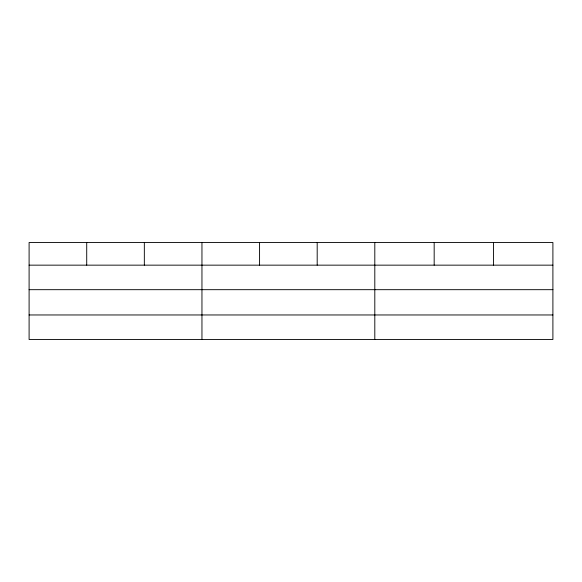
<?xml version="1.0" encoding="UTF-8"?>
<svg xmlns="http://www.w3.org/2000/svg" width="582" height="582" viewBox="0 0 582 582"><rect width="100%" height="100%" fill="white"/><g stroke="black" fill="none" stroke-linecap="round" stroke-linejoin="round"><path stroke-width="0.87" d="M552.9 289.683L552.9 242.498L29.1 242.498L29.1 339.502L552.9 339.502L552.9 289.683L29.1 289.683M29.1 265.152L552.9 265.152M29.1 314.964L552.9 314.964M493.536 242.498L493.536 265.152M434.172 242.498L434.172 265.152M374.808 242.498L374.808 339.502M317.19 242.498L317.19 265.152M259.572 242.498L259.572 265.152M201.954 242.498L201.954 339.502M144.336 242.498L144.336 265.152M86.718 242.498L86.718 265.152"/></g></svg>
